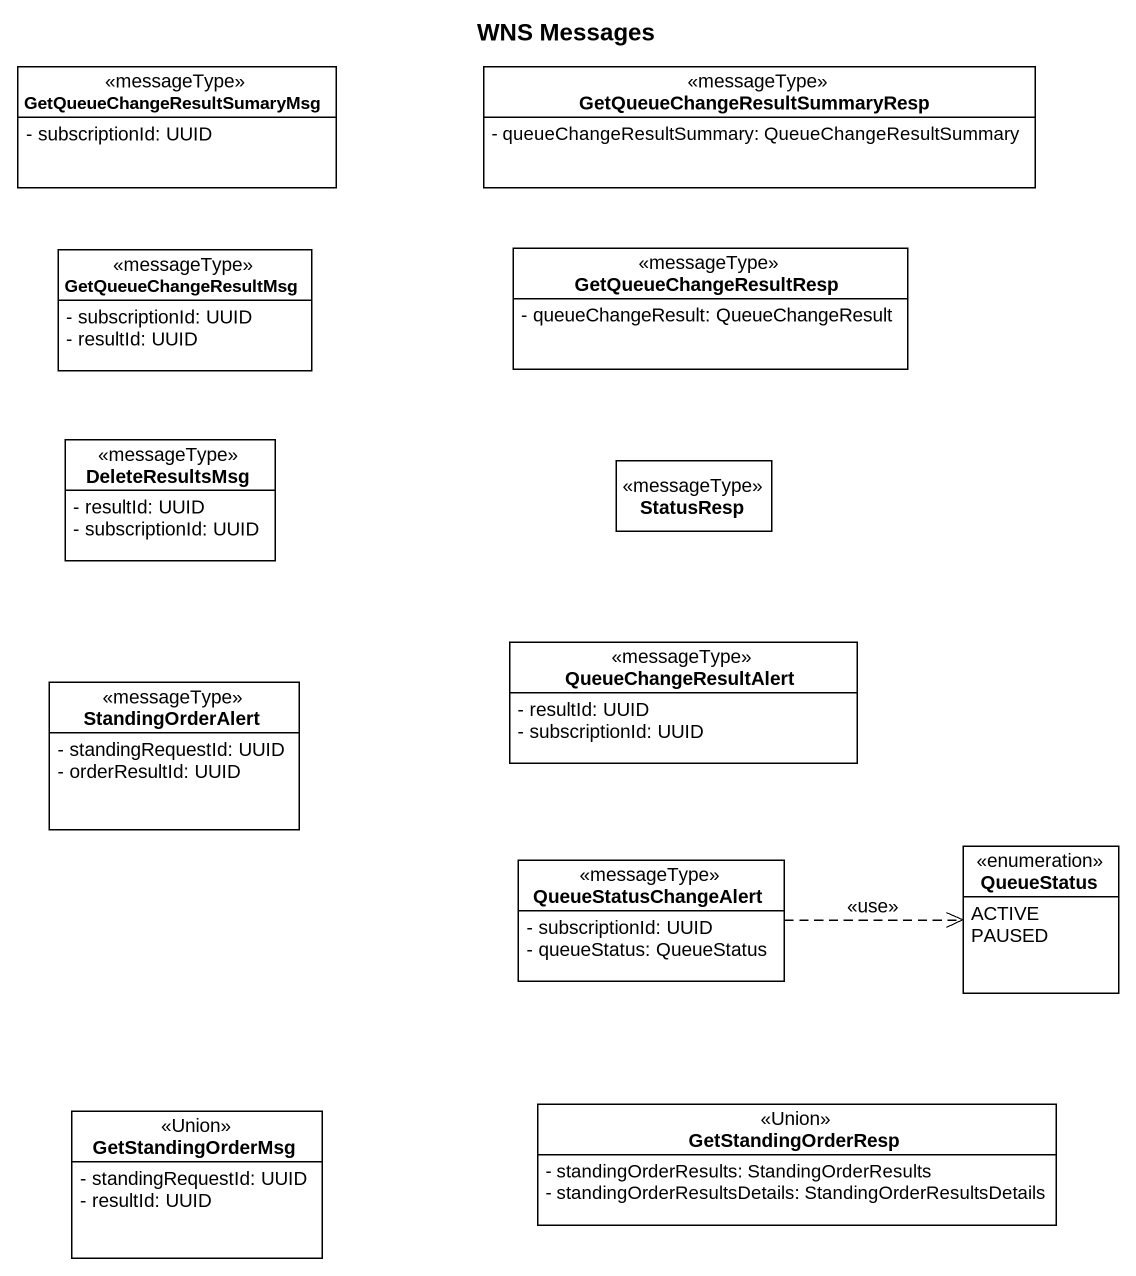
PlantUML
@startuml
title WNS Messages
hide circle
hide empty members
skinparam classAttributeIconSize 0
class "GetQueueChangeResultSumaryMsg" as GetQueueChangeResultSumaryMs <<messageType>> {
  - subscriptionId: UUID
}
class "GetQueueChangeResultSummaryResp" as GetQueueChangeResultSummaryR <<messageType>> {
  - queueChangeResultSummary: QueueChangeResultSummary
}
class GetQueueChangeResultMsg <<messageType>> {
  - subscriptionId: UUID
  - resultId: UUID
}
class GetQueueChangeResultResp <<messageType>> {
  - queueChangeResult: QueueChangeResult
}
class DeleteResultsMsg <<messageType>> {
  - resultId: UUID
  - subscriptionId: UUID
}
class StatusResp <<messageType>>
class StandingOrderAlert <<messageType>> {
  - standingRequestId: UUID
  - orderResultId: UUID
}
class QueueChangeResultAlert <<messageType>> {
  - resultId: UUID
  - subscriptionId: UUID
}
class QueueStatusChangeAlert <<messageType>> {
  - subscriptionId: UUID
  - queueStatus: QueueStatus
}
enum QueueStatus {
  ACTIVE
  PAUSED
}
class GetStandingOrderMsg <<Union>> {
  - standingRequestId: UUID
  - resultId: UUID
}
class GetStandingOrderResp <<Union>> {
  - standingOrderResults: StandingOrderResults
  - standingOrderResultsDetails: StandingOrderResultsDetails
}
QueueStatusChangeAlert .right.> QueueStatus : <<use>>
@enduml
